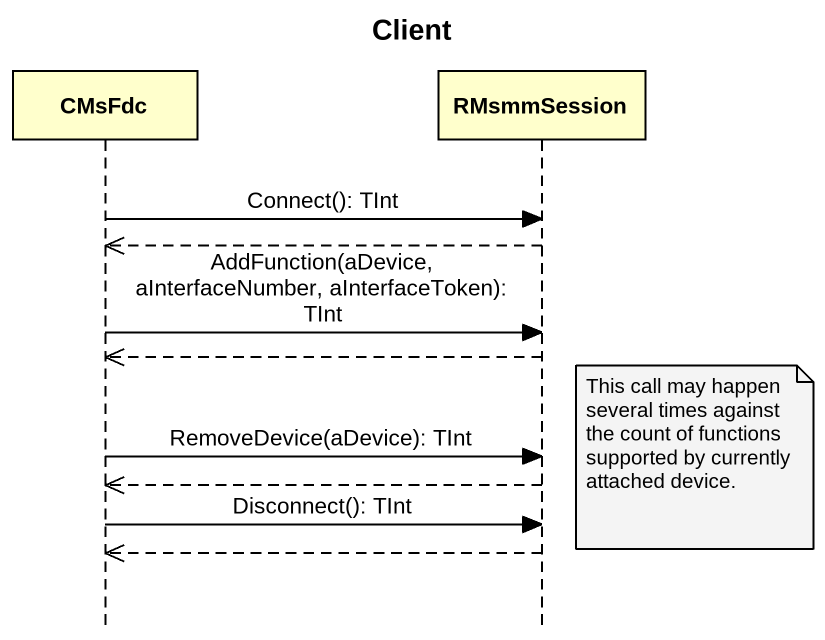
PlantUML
@startuml
title Client
hide footbox
participant CMsFdc
participant RMsmmSession

CMsFdc -> RMsmmSession : Connect(): TInt
RMsmmSession -->> CMsFdc
CMsFdc -> RMsmmSession : AddFunction(aDevice, aInterfaceNumber, aInterfaceToken): TInt
RMsmmSession -->> CMsFdc
CMsFdc -> RMsmmSession : RemoveDevice(aDevice): TInt
note right of RMsmmSession : This call may happen several times against the count of functions supported by currently attached device.
RMsmmSession -->> CMsFdc
CMsFdc -> RMsmmSession : Disconnect(): TInt
RMsmmSession -->> CMsFdc
@enduml
